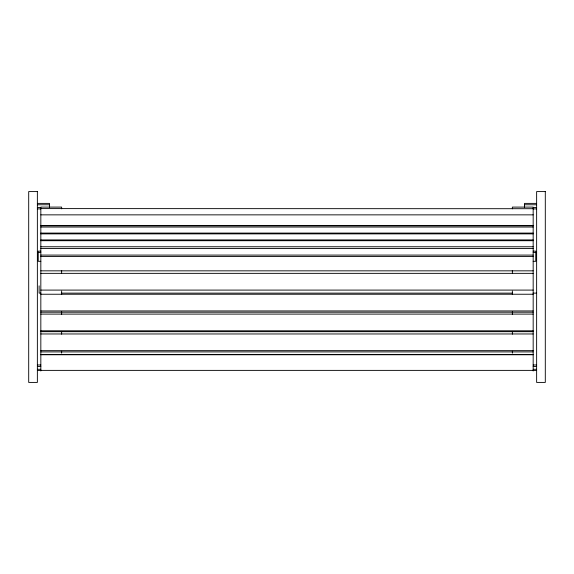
<?xml version="1.0" encoding="UTF-8"?>
<svg xmlns="http://www.w3.org/2000/svg" width="574" height="574" viewBox="0 0 574 574"><rect width="100%" height="100%" fill="white"/><g stroke="black" fill="none" stroke-linecap="round" stroke-linejoin="round"><path stroke-width="0.86" d="M37.367 203.39L49.5 203.39L49.5 207.523M536.633 203.39L524.5 203.39L524.5 207.523M37.367 204.767L49.5 204.767M524.5 204.767L536.633 204.767M37.367 207.515L40.833 207.515M533.167 207.515L536.633 207.515M40.833 208.599L533.167 208.706M37.367 208.893L40.833 208.893M533.167 208.893L536.633 208.893M40.833 214.855L533.167 214.855M40.833 225.632L533.167 225.632M40.833 225.754L533.167 225.754M40.833 227.039L533.167 227.039M40.833 233.087L533.167 233.087M40.833 233.869L533.167 233.869M40.833 239.925L533.167 239.925M40.833 240.707L533.167 240.707M40.833 246.763L533.167 246.763M40.833 248.542L533.167 248.542M40.833 251.139L38.236 251.139L38.236 261.313L40.833 261.313M533.167 251.139L535.764 251.139L535.764 261.313L533.167 261.313M38.236 252.531L40.833 252.531M533.167 252.531L535.764 252.531M40.833 255.086L533.167 255.086M40.833 256.506L533.167 256.506M40.833 270.842L533.167 270.842M40.833 273.353L533.167 273.353M40.833 290.092L533.167 290.092M40.898 293.12L39.104 293.12L39.104 285.838M61.511 293.12L512.431 293.12M533.045 293.12L536.633 293.12M40.833 294.24L533.167 294.24M40.833 310.936L533.167 310.936M40.833 312.199L533.167 312.199M40.833 314.1L533.167 314.1M40.833 330.796L533.167 330.796M40.833 331.686L533.167 331.686M40.833 333.96L533.167 333.96M40.833 350.649L533.167 350.649M40.833 351.912L533.167 351.912M40.833 354.409L533.167 354.409M40.833 354.754L533.167 354.754M37.367 364.978L40.833 364.978M533.167 364.978L536.633 364.978M37.367 366.549L40.833 366.549M533.167 366.549L536.633 366.549M37.367 369.297L40.833 369.297M533.167 369.297L536.633 369.297M40.833 370.381L533.167 370.381M37.367 370.46L40.833 370.46M533.167 370.46L536.633 370.46M533.167 371.005L533.167 207.099L512.36 207.099L512.36 208.821M512.36 270.397L512.36 272.987M512.36 291.011L512.36 294.598M512.36 311.625L512.36 314.466M512.36 331.341L512.36 334.183M512.36 351.209L512.36 353.154M61.64 208.821L61.64 207.099L40.833 207.099L40.833 371.005M61.64 270.397L61.64 272.987M61.64 291.011L61.64 294.598M61.64 311.625L61.64 314.466M61.64 331.341L61.64 334.183M61.64 351.209L61.64 353.154M37.367 191.587L28.7 191.587L28.7 382.413L37.367 382.413L37.367 191.587M545.3 191.587L536.633 191.587L536.633 382.413L545.3 382.413L545.3 191.587"/></g></svg>
